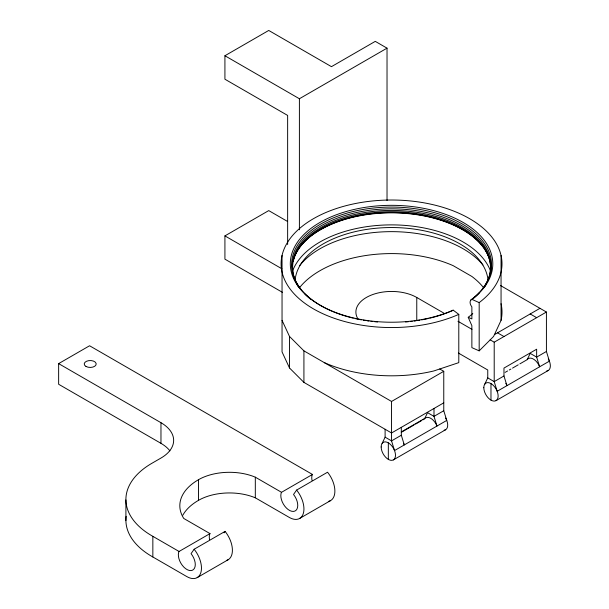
<?xml version="1.0" encoding="UTF-8"?>
<svg xmlns="http://www.w3.org/2000/svg" width="609" height="609" viewBox="0 0 609 609"><rect width="100%" height="100%" fill="white"/><g stroke="black" fill="none" stroke-linecap="round" stroke-linejoin="round"><path stroke-width="0.91" d="M169.903 450.85A43.3 24.999 0 0 0 160.966 443.337L58.639 384.264L58.639 363.619L89.576 345.76L312.47 474.449L281.533 492.308L255.316 477.174A43.825 25.304 0 0 0 198.481 479.709A63.694 36.768 0 0 0 183.781 518.472L209.998 533.606L179.061 551.472L178.635 552.416A11.974 6.912 60 0 0 183.918 567.185A11.974 6.912 60 0 0 194.492 568.227A11.974 6.912 60 0 0 191.051 553.642L194.142 549.242L225.079 531.383A20.721 11.967 60 0 1 226.677 560.379M209.998 533.606L209.572 534.55A11.974 6.912 60 0 0 209.572 539.612M281.533 492.308L281.107 493.252A11.974 6.912 60 0 0 286.39 508.02A11.974 6.912 60 0 0 296.964 509.063A11.974 6.912 60 0 0 293.523 494.478L296.613 490.078L327.551 472.219A20.721 11.967 60 0 1 328.365 501.413M312.47 474.449L312.044 475.393A11.974 6.912 60 0 0 312.044 480.455M501.055 255.453L501.055 320.364L493.594 336.442L479.176 350.86L471.868 347.625L471.868 325.686L468.214 317.297A96.633 55.792 0 0 0 472.797 313.536M382.125 443.398L385.109 437.163L385.109 429.261M484.772 384.134L487.756 377.9L487.756 369.998L458.379 353.037M527.219 359.63L530.203 353.387L536.643 357.11L539.627 366.793A10.132 5.846 60 0 0 527.219 359.63L519.865 363.877M479.176 350.86L479.176 302.597L471.868 299.362L470.886 299.963C469.212 302.064 470.399 305.01 471.868 306.883L471.868 318.918L468.214 317.297M224.051 532.845L225.079 531.383M324.308 362.629A110.45 63.77 0 0 0 433.821 370.957L458.79 362.629L458.79 314.373L453.18 310.148L452.426 310.62A100.005 57.733 0 0 1 429.817 318.157M287.638 244.567L287.638 115.428L224.919 79.216L224.919 55.746L268.736 30.45L331.456 66.663L375.266 41.366L387.027 48.157L387.027 200.567M224.919 55.746L299.4 98.749L387.027 48.157M282.523 292.396L224.919 259.145L224.919 235.896L268.736 210.6L287.471 221.417M494.447 334.607L539.97 308.321M391.549 401.453L443.763 371.307L443.763 410.732L446.747 420.416L394.533 450.561L391.549 440.878L391.549 401.453L303.921 350.86L289.503 336.442L282.043 320.364M494.204 342.189L546.418 312.036L546.418 351.469L549.402 361.152L497.18 391.298L494.204 381.615L494.204 342.189L490.176 339.86M443.763 402.838L391.549 432.984L303.921 382.391L289.503 367.973L282.043 351.895L282.043 255.453M401.202 431.987L425.706 417.835A10.132 5.846 60 0 1 436.98 426.056L433.996 416.373L433.996 408.479M401.696 432.101L413.953 425.029M415.582 424.085L421.299 420.781M422.935 419.837L424.572 418.893L427.556 412.658L433.996 416.373L443.763 410.732M505.166 372.365L507.617 370.95M509.246 370.006L510.882 369.062M512.519 368.118L518.236 364.814M401.316 427.343L401.316 435.237L391.549 440.878L385.109 437.163M546.418 351.469L536.643 357.11L536.643 349.216L503.97 368.08L503.97 375.974L494.204 381.615L487.756 377.9M393.391 459.894L445.613 429.748M496.046 400.631L548.26 370.485M197.179 577.614L228.116 559.755M299.651 518.449L330.588 500.59M500.537 285.552L546.418 312.036M530.203 313.962L536.643 317.677M497.53 332.826L503.97 336.549M357.886 318.834A35.665 20.592 0 0 1 372.579 294.604A35.665 20.592 0 0 1 416.769 297.481L443.953 313.178M457.953 321.263L471.96 329.347M224.919 235.896L281.937 268.813M439.736 368.978L443.763 371.307M58.639 363.619L160.966 422.699A43.3 24.999 0 0 1 160.966 458.052L151.923 463.274A88.838 51.285 0 0 0 152.844 536.331L152.844 556.976L186.818 576.586A20.721 11.967 60 0 0 200.97 572.216A20.721 11.967 60 0 0 194.142 549.242M182.875 515.123A63.694 36.768 0 0 1 198.481 500.354A43.825 25.304 0 0 1 255.316 497.812L289.29 517.422A20.721 11.967 60 0 0 303.442 513.052A20.721 11.967 60 0 0 296.613 490.078M152.844 536.331L179.061 551.472M503.97 375.974L506.954 385.657A10.132 5.846 60 0 0 505.813 383.289M401.316 435.237L404.3 444.928A10.132 5.846 60 0 0 403.584 443.329M490.976 383.579L490.976 400.128M416.769 297.481L416.769 319.74M388.329 442.85L388.329 459.392M303.921 350.86L303.921 382.391M299.4 98.749L299.4 229.783M289.503 336.442L289.503 367.973M255.316 477.174L255.316 497.812M198.481 479.709L198.481 500.354M160.966 422.699L160.966 443.337M125.903 499.913L125.903 520.558M299.598 265.646A101.239 58.449 0 0 1 390.887 231.648A101.239 58.449 0 0 1 482.945 264.953M299.598 287.585A101.239 58.449 0 0 1 453.18 265.669L471.868 276.456A101.239 58.449 0 0 1 483.5 287.585M295.03 280.582A96.633 55.792 0 0 1 391.549 227.538A96.633 55.792 0 0 1 488.068 280.582M453.18 310.148A101.239 58.449 0 0 1 292.708 276.433A101.239 58.449 0 0 1 413.465 206.71A101.239 58.449 0 0 1 471.868 299.362M353.281 318.157A100.005 57.733 0 0 1 302.848 238.157A100.005 57.733 0 0 1 445.278 216.119A100.005 57.733 0 0 1 470.886 299.963M428.036 318.568A100.005 57.733 0 0 1 421.641 319.877M419.776 320.205A100.005 57.733 0 0 1 417.903 320.509M416.016 320.798A100.005 57.733 0 0 1 414.12 321.065M412.224 321.308A100.005 57.733 0 0 1 410.314 321.529M408.411 321.727A100.005 57.733 0 0 1 405.556 321.986M377.542 321.986A100.005 57.733 0 0 1 374.687 321.727M372.784 321.529A100.005 57.733 0 0 1 370.881 321.308M368.978 321.065A100.005 57.733 0 0 1 367.082 320.798M365.194 320.509A100.005 57.733 0 0 1 363.322 320.205M361.457 319.877A100.005 57.733 0 0 1 355.062 318.568M299.887 288.027A99.214 57.276 0 0 1 391.549 208.834A99.214 57.276 0 0 1 483.211 288.027M479.359 292.769A99.214 57.276 0 0 1 472.554 299.179M310.544 299.179A99.214 57.276 0 0 1 304.987 294.094M489.202 276.722A98.94 57.124 0 0 1 487.314 281.898M486.5 283.604A98.94 57.124 0 0 1 484.597 286.953M298.501 286.953A98.94 57.124 0 0 1 296.606 283.604M294.733 279.318A98.94 57.124 0 0 1 387.758 210.463A98.94 57.124 0 0 1 489.644 274.994M458.79 314.373A110.45 63.77 0 0 1 283.718 277.582A110.45 63.77 0 0 1 415.452 201.526A110.45 63.77 0 0 1 479.176 302.597M501.055 303.716A110.45 63.77 0 0 1 501.055 320.364M292.396 271.53A101.239 58.449 0 0 1 391.549 224.881A101.239 58.449 0 0 1 490.702 271.53M292.845 260.979A100.005 57.733 0 0 1 391.549 212.526A100.005 57.733 0 0 1 490.253 260.979M293.188 261.489A99.214 57.276 0 0 1 402.899 212.069A99.214 57.276 0 0 1 490.283 274.598M445.613 418.048A10.132 5.846 60 0 1 444.128 430.205M299.049 247.536A101.239 58.449 0 0 1 391.549 212.846A101.239 58.449 0 0 1 484.048 247.536M548.26 358.785A10.132 5.846 60 0 1 546.775 370.942M152.844 556.976A88.838 51.285 0 0 1 126.154 516.325M381.165 446.983A10.132 5.846 60 0 0 391.914 460.351A10.132 5.846 60 0 0 391.914 446.024A10.132 5.846 60 0 0 381.165 446.983M483.812 387.72A10.132 5.846 60 0 0 494.561 401.087A10.132 5.846 60 0 0 494.561 386.761A10.132 5.846 60 0 0 483.812 387.72M85.983 366.435A5.983 3.456 0 0 0 95.994 364.882A5.983 3.456 0 0 0 88.663 360.65A5.983 3.456 0 0 0 85.983 366.435"/></g></svg>
